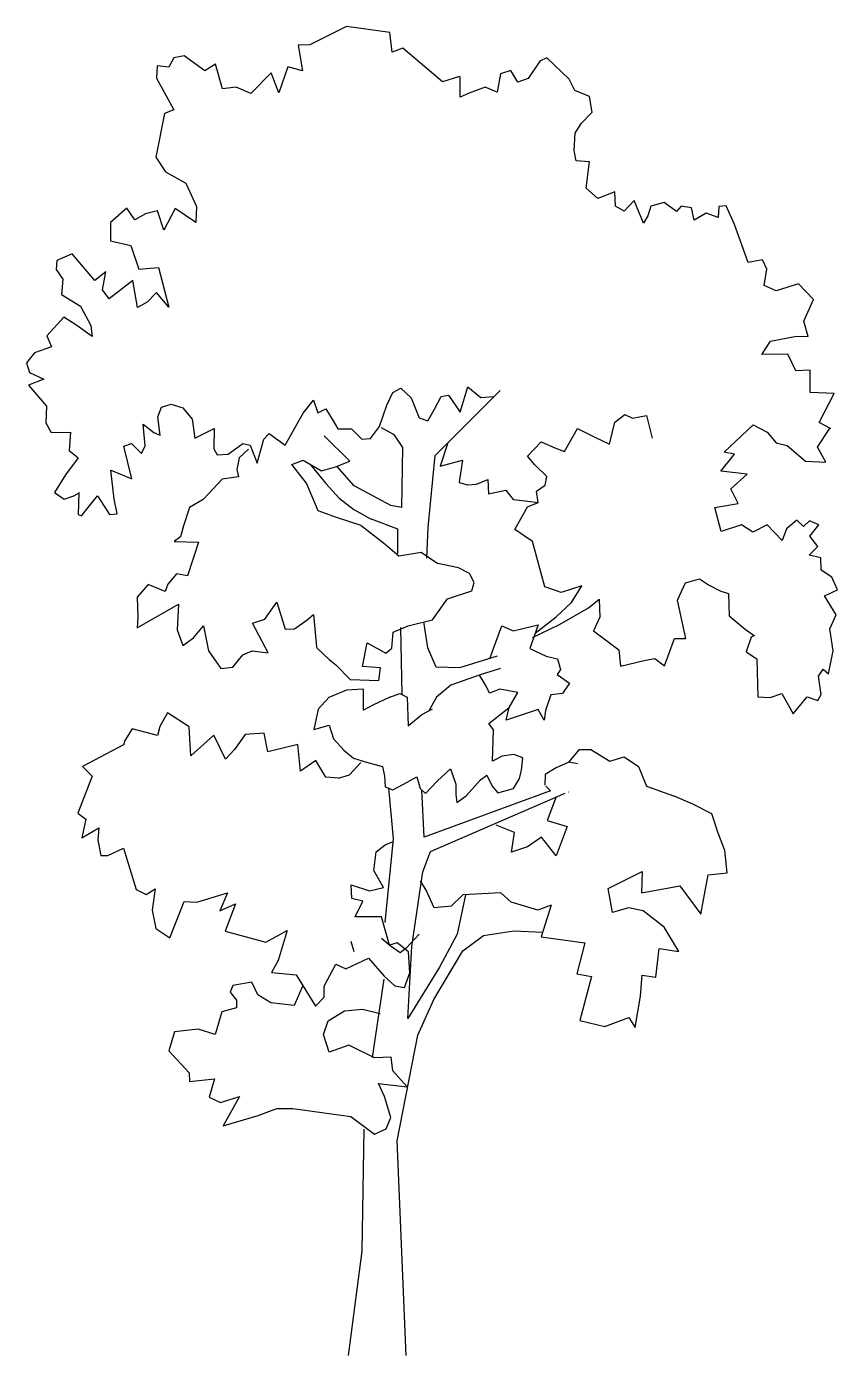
# Model space of a CAD drawing. Extents: x 9.18 to 10.39, y -7.18 to -5.19.
import ezdxf

# ---------------------------------------------------------------- set-up
doc = ezdxf.new("R2010")
doc.units = 0
doc.layers.get('0').update_dxf_attribs({"linetype": 'CONTINUOUS'})

# ---------------------------------------------------------------- blocks, each defined once
blk = doc.blocks.new('AE24ZC')
for p, q in [((0.1439, 0.42257), (0.14349, 0.4226)), ((0.23684, 0.41345), (0.22244, 0.41961)), ((0.25115, 0.40628), (0.23684, 0.41345)), ((0.25568, 0.39242), (0.25115, 0.40628)), ((0.26094, 0.3788), (0.25568, 0.39242)), ((0.2627, 0.36203), (0.26094, 0.3788)), ((0.1734, 0.35025), (0.1989, 0.36305)), ((0.1989, 0.36305), (0.19829, 0.34708)), ((0.24279, 0.33102), (0.24837, 0.36037)), ((0.24837, 0.36037), (0.2627, 0.36203)), ((0.17647, 0.33225), (0.1734, 0.35025)), ((0.19829, 0.34708), (0.2271, 0.3522)), ((0.2271, 0.3522), (0.24279, 0.33102)), ((0.13049, 0.33778), (0.12314, 0.31395)), ((0.18853, 0.33582), (0.17647, 0.33225)), ((0.19969, 0.33347), (0.18853, 0.33582)), ((0.21531, 0.32123), (0.19969, 0.33347)), ((0.22626, 0.30288), (0.21531, 0.32123)), ((0.06437, 0.30351), (0.07993, 0.315)), ((0.07993, 0.315), (0.10263, 0.31849)), ((0.10263, 0.31849), (0.12422, 0.31745)), ((0.12314, 0.31395), (0.15582, 0.30942)), ((0.15582, 0.30942), (0.14994, 0.28618)), ((0.04259, 0.26698), (0.06437, 0.30351)), ((0.20906, 0.28372), (0.21155, 0.30521)), ((0.21155, 0.30521), (0.22626, 0.30288)), ((0.14994, 0.28618), (0.16083, 0.28416)), ((0.16083, 0.28416), (0.15201, 0.25113)), ((0.19753, 0.26936), (0.19885, 0.28528)), ((0.19885, 0.28528), (0.20906, 0.28372)), ((0.19346, 0.24597), (0.19753, 0.26936)), ((0.03044, 0.2403), (0.04259, 0.26698)), ((0.15201, 0.25113), (0.17081, 0.24673)), ((0.17081, 0.24673), (0.18881, 0.25345)), ((0.18881, 0.25345), (0.19346, 0.24597)), ((0.01495, 0.16097), (0.03044, 0.2403)), ((0.19346, 0.24597), (0.19346, 0.24597)), ((-0.00987, 0.16982), (-0.01137, 0.07827)), ((0.02171, 0), (0.01495, 0.16097)), ((-0.01137, 0.07827), (-0.02171, 0))]:
    blk.add_line(p, q)
for points in [[(0.11658, 0.5385), (0.13685, 0.54818), (0.15847, 0.56059), (0.16653, 0.56732), (0.16713, 0.55379), (0.16243, 0.54353), (0.18142, 0.52918), (0.18254, 0.51702), (0.20033, 0.52123), (0.20826, 0.5227), (0.21561, 0.51712), (0.223, 0.5378), (0.23152, 0.53781), (0.22537, 0.56641), (0.23141, 0.57939), (0.2419, 0.58238), (0.24864, 0.57797), (0.25788, 0.57325), (0.2637, 0.57135), (0.26415, 0.55468), (0.27611, 0.54476), (0.28308, 0.53962), (0.28281, 0.53995), (0.28057, 0.53872), (0.27682, 0.52767), (0.2849, 0.52244), (0.28569, 0.49398), (0.29488, 0.49352), (0.30363, 0.49635), (0.31201, 0.48115), (0.32271, 0.49406), (0.33059, 0.49127), (0.33309, 0.49573), (0.33108, 0.50939), (0.33467, 0.51477), (0.33863, 0.51119), (0.34218, 0.52834), (0.3397, 0.54487), (0.34442, 0.55543), (0.33566, 0.56965), (0.34527, 0.57423), (0.34109, 0.5838), (0.33301, 0.58903), (0.33276, 0.59828), (0.32399, 0.60012), (0.33062, 0.60667), (0.32448, 0.61458), (0.33125, 0.62295), (0.3244, 0.62595), (0.3198, 0.62176), (0.31481, 0.62644), (0.30718, 0.61997), (0.30393, 0.61132), (0.29774, 0.61751), (0.29251, 0.62291), (0.28172, 0.61741), (0.27336, 0.62307), (0.25803, 0.61795), (0.25345, 0.63608), (0.27072, 0.63891), (0.26525, 0.65001), (0.27752, 0.66106), (0.25781, 0.6631), (0.26811, 0.67604), (0.26042, 0.67738), (0.282, 0.69801), (0.282, 0.69801), (0.2926, 0.69257), (0.29934, 0.6845), (0.30768, 0.68239), (0.32131, 0.67062), (0.33657, 0.67006), (0.3304, 0.68122), (0.33968, 0.69536), (0.34009, 0.69533), (0.33151, 0.69959), (0.34295, 0.72135), (0.32486, 0.72214), (0.32483, 0.73888), (0.31414, 0.73834), (0.30808, 0.75091), (0.28849, 0.75071), (0.29501, 0.76082), (0.31449, 0.76458), (0.32337, 0.76415), (0.32008, 0.77578), (0.3274, 0.7919), (0.31601, 0.8038), (0.29924, 0.79849), (0.29034, 0.80237), (0.29237, 0.81468), (0.28909, 0.82164), (0.27828, 0.8197), (0.26817, 0.84822), (0.26193, 0.86222), (0.25621, 0.86168), (0.25583, 0.8535), (0.24688, 0.85678), (0.23792, 0.85143), (0.23585, 0.86083), (0.22813, 0.86188), (0.22466, 0.85791), (0.21528, 0.86467), (0.20542, 0.86193), (0.2031, 0.85472), (0.19981, 0.84932), (0.1927, 0.86623), (0.18525, 0.85833), (0.17886, 0.862), (0.17833, 0.87269), (0.16545, 0.86778), (0.15686, 0.87559), (0.1592, 0.89527), (0.14933, 0.89609), (0.14784, 0.90371), (0.14861, 0.91673), (0.15305, 0.92387), (0.16126, 0.93242), (0.1594, 0.94423), (0.14842, 0.94869), (0.14416, 0.95726), (0.12732, 0.97315), (0.12215, 0.97074), (0.11326, 0.95768), (0.10554, 0.95508), (0.10028, 0.96373), (0.09256, 0.96112), (0.09001, 0.94754), (0.08108, 0.95112), (0.06906, 0.94674), (0.06242, 0.94374), (0.06224, 0.95866), (0.06187, 0.9591), (0.04917, 0.95518), (0.01931, 0.98037), (0.01127, 0.97749), (0.00964, 0.99212), (-0.02304, 0.99665), (-0.05045, 0.9829), (-0.05929, 0.98262), (-0.05591, 0.96348), (-0.06701, 0.96653), (-0.07371, 0.9469), (-0.07957, 0.96189), (-0.09463, 0.9465), (-0.1056, 0.95127), (-0.11604, 0.95), (-0.1212, 0.96858), (-0.12912, 0.96356), (-0.14482, 0.97479), (-0.15245, 0.9733), (-0.15619, 0.9661), (-0.16501, 0.96724), (-0.16537, 0.95804), (-0.15243, 0.93425), (-0.15945, 0.93159), (-0.16602, 0.89877), (-0.15881, 0.88783), (-0.14351, 0.87916), (-0.13542, 0.86176), (-0.13601, 0.84974), (-0.15146, 0.86025), (-0.15991, 0.84391), (-0.16479, 0.85851), (-0.17381, 0.85612), (-0.18167, 0.8518), (-0.18765, 0.86041), (-0.19989, 0.84976), (-0.20003, 0.83588), (-0.18469, 0.83248), (-0.17866, 0.81464), (-0.16406, 0.81586), (-0.15618, 0.78611), (-0.1656, 0.79723), (-0.17259, 0.79), (-0.17962, 0.78592), (-0.18333, 0.8061), (-0.20109, 0.79236), (-0.20591, 0.79915), (-0.20336, 0.81273), (-0.2117, 0.80632), (-0.22882, 0.82619), (-0.24029, 0.82116), (-0.24084, 0.81441), (-0.23575, 0.8073), (-0.23672, 0.79561), (-0.22253, 0.78704), (-0.2148, 0.7725), (-0.21376, 0.76431), (-0.22516, 0.77235), (-0.23487, 0.77883), (-0.24781, 0.76459), (-0.24422, 0.75648), (-0.25698, 0.75186), (-0.26296, 0.74455), (-0.26072, 0.73726), (-0.25009, 0.73213), (-0.2615, 0.7278), (-0.2479, 0.71207), (-0.24855, 0.69934), (-0.24457, 0.69222), (-0.22995, 0.69243), (-0.23109, 0.67873), (-0.22414, 0.67319), (-0.23371, 0.6605), (-0.24191, 0.64728), (-0.23483, 0.64213), (-0.22752, 0.64467), (-0.22348, 0.64687), (-0.22376, 0.6472), (-0.22412, 0.6306), (-0.22166, 0.62968), (-0.20978, 0.64462), (-0.20068, 0.63079), (-0.19496, 0.63133), (-0.1972, 0.64216), (-0.19965, 0.66406), (-0.18388, 0.65738), (-0.19005, 0.68203), (-0.1842, 0.68408), (-0.17663, 0.67635), (-0.17402, 0.68212), (-0.1755, 0.69857), (-0.1675, 0.69223), (-0.16271, 0.69011), (-0.1644, 0.70404), (-0.16166, 0.71132), (-0.15438, 0.71355), (-0.14579, 0.71071), (-0.13868, 0.70232), (-0.13663, 0.68795), (-0.12223, 0.69527), (-0.12238, 0.67997), (-0.11991, 0.67551), (-0.11176, 0.67595), (-0.10076, 0.68386), (-0.09518, 0.68269), (-0.08991, 0.66917), (-0.08487, 0.68721), (-0.08097, 0.69145), (-0.06892, 0.68265), (-0.05556, 0.70679), (-0.04766, 0.71648), (-0.04449, 0.70699), (-0.03856, 0.71005), (-0.03293, 0.70096), (-0.02956, 0.69501), (-0.01923, 0.69486), (-0.01136, 0.68711), (-0.00492, 0.68769), (0.00181, 0.69667), (0.00739, 0.71263), (0.01173, 0.72221), (0.01769, 0.72557), (0.0256, 0.71822), (0.03144, 0.70314), (0.03805, 0.70087), (0.04304, 0.70968), (0.04809, 0.7192), (0.05344, 0.72018), (0.06232, 0.70737), (0.06815, 0.72636), (0.07784, 0.71846), (0.08712, 0.71911)], [(0.0374, 0.59793), (0.03828, 0.62094), (0.04359, 0.67492), (0.09222, 0.7236)], [(0.05301, 0.68436), (0.04732, 0.66704), (0.064, 0.67134), (0.06155, 0.65521), (0.06152, 0.65481), (0.06774, 0.65288), (0.07458, 0.65342), (0.08299, 0.65699), (0.08353, 0.6463), (0.09653, 0.64907), (0.10203, 0.64192), (0.11297, 0.64061), (0.1207, 0.63967), (0.11959, 0.64828), (0.12604, 0.65271), (0.12729, 0.6593), (0.11837, 0.66785), (0.11283, 0.67439), (0.12305, 0.68521), (0.13333, 0.68081), (0.14051, 0.67808), (0.15044, 0.69511), (0.16339, 0.68866), (0.17432, 0.6835), (0.17822, 0.69991), (0.18579, 0.70567), (0.19156, 0.70306), (0.20206, 0.70503), (0.20633, 0.68795)], [(-0.03114, 0.66656), (-0.02058, 0.67073), (-0.0398, 0.68978)], [(0.00316, 0.69584), (0.01265, 0.69078), (0.01897, 0.68105), (0.01836, 0.63594)], [(-0.09655, 0.67966), (-0.10347, 0.67314), (-0.10522, 0.66436), (-0.10394, 0.65898), (-0.11616, 0.65715), (-0.12662, 0.64595), (-0.13049, 0.64201), (-0.14062, 0.63606), (-0.14531, 0.62225), (-0.14742, 0.6139), (-0.15227, 0.61045), (-0.13386, 0.60994), (-0.14233, 0.58478), (-0.15043, 0.58616), (-0.15704, 0.5785), (-0.15892, 0.57298), (-0.17166, 0.57829), (-0.17986, 0.56873), (-0.17941, 0.55338), (-0.18005, 0.54562), (-0.14907, 0.56334), (-0.14994, 0.54424), (-0.14564, 0.53253), (-0.13766, 0.53826), (-0.13023, 0.54718), (-0.12641, 0.5284), (-0.11726, 0.51527), (-0.10825, 0.51625), (-0.10069, 0.52556), (-0.09375, 0.52854), (-0.08182, 0.52684), (-0.09346, 0.5491), (-0.08428, 0.55229), (-0.07511, 0.56502), (-0.06899, 0.54464), (-0.06186, 0.54506), (-0.05238, 0.55178), (-0.05238, 0.55178), (-0.04779, 0.55566), (-0.04555, 0.53134), (-0.0449, 0.53058), (-0.03608, 0.52204), (-0.03103, 0.51807), (-0.0203, 0.50684), (0.00134, 0.50616), (0.00243, 0.51561), (-0.01096, 0.51671), (-0.00736, 0.53457), (0.00659, 0.52662), (0.01117, 0.5305), (0.01216, 0.54248), (0.0232, 0.54725), (0.04163, 0.55181), (0.05287, 0.56751), (0.07111, 0.5735), (0.07274, 0.57975), (0.06934, 0.58642), (0.06117, 0.59065), (0.04554, 0.59407)], [(-0.0119, 0.62255), (-0.02979, 0.62814), (-0.04431, 0.63346), (-0.05294, 0.65413), (-0.06396, 0.66815), (-0.05539, 0.67157), (-0.0418, 0.66354), (-0.03114, 0.66656)], [(-0.04967, 0.6676), (-0.03857, 0.65398), (-0.02841, 0.64302), (-0.01738, 0.63443), (-0.00433, 0.62732)], [(0.01836, 0.63594), (0.01039, 0.63744), (-0.01722, 0.65212), (-0.03028, 0.6669)], [(0.11863, 0.5417), (0.1342, 0.55408), (0.14573, 0.56479), (0.15346, 0.57733), (0.13813, 0.57221), (0.1257, 0.57638), (0.11646, 0.61051), (0.1033, 0.61941), (0.11292, 0.63636), (0.1207, 0.63967)], [(-0.0119, 0.62255), (0.00468, 0.60944), (0.01618, 0.5997), (0.03298, 0.60236), (0.04554, 0.59407)], [(-0.00455, 0.62753), (0.01529, 0.62006), (0.01529, 0.60147)], [(0.09016, 0.52436), (0.06176, 0.51566), (0.04435, 0.51609), (0.03817, 0.5308), (0.03513, 0.5502)], [(0.01758, 0.54585), (0.01851, 0.4957)], [(0.08461, 0.52266), (0.09347, 0.54711), (0.10199, 0.54356), (0.12093, 0.54808), (0.11447, 0.53016), (0.12678, 0.52448), (0.13542, 0.52234), (0.1376, 0.51435), (0.13517, 0.5107), (0.14425, 0.50424)], [(0.00954, 0.49372), (-0.0027, 0.48794), (-0.01012, 0.48399), (-0.01025, 0.49962), (-0.02308, 0.49896), (-0.03631, 0.49356), (-0.04414, 0.48468), (-0.04754, 0.46934), (-0.03591, 0.47264), (-0.0328, 0.46245), (-0.02498, 0.45399), (-0.01767, 0.44801), (-0.00797, 0.44508), (0.00412, 0.44164), (0.00565, 0.43442), (0.00611, 0.42657), (0.0119, 0.42427), (0.01977, 0.42858), (0.02973, 0.43384), (0.03226, 0.42512), (0.03622, 0.42154), (0.04509, 0.43075), (0.05508, 0.43986), (0.05911, 0.42857), (0.05917, 0.42076), (0.05978, 0.41462), (0.06689, 0.41971), (0.07751, 0.43161), (0.08237, 0.43516), (0.08636, 0.42702), (0.09051, 0.42202), (0.10224, 0.4253), (0.10671, 0.43274), (0.10834, 0.439), (0.1094, 0.44814), (0.10253, 0.45083), (0.09389, 0.44942), (0.08649, 0.44577), (0.08731, 0.46913), (0.08387, 0.47408), (0.09905, 0.48591), (0.10565, 0.49712), (0.09197, 0.49967), (0.08433, 0.49676), (0.08155, 0.50236), (0.07692, 0.51015)], [(0.09255, 0.51524), (0.07725, 0.51053), (0.05531, 0.50271), (0.04462, 0.49366), (0.03877, 0.48351)], [(0.14427, 0.50427), (0.13896, 0.49649), (0.13036, 0.49548), (0.12624, 0.48365), (0.12523, 0.47634), (0.12093, 0.4845), (0.09685, 0.47655), (0.09905, 0.48591)], [(0.00954, 0.49372), (0.01716, 0.49634), (0.02263, 0.49375), (0.02339, 0.47229), (0.03361, 0.48068), (0.04147, 0.48499)], [(-0.02885, 0.43301), (-0.03841, 0.43381), (-0.04592, 0.44609), (-0.05752, 0.43823), (-0.05941, 0.45826), (-0.08188, 0.45262), (-0.08467, 0.46674), (-0.09894, 0.46579), (-0.10698, 0.45439), (-0.11367, 0.44714), (-0.12242, 0.4652), (-0.13973, 0.4496), (-0.14107, 0.47141), (-0.15723, 0.48198), (-0.16304, 0.47181), (-0.16473, 0.46485), (-0.18378, 0.46998), (-0.18917, 0.4612), (-0.19014, 0.45803), (-0.22089, 0.44182), (-0.21369, 0.43443), (-0.22451, 0.40662), (-0.21849, 0.40217), (-0.22147, 0.38822), (-0.20879, 0.39569), (-0.20955, 0.38652), (-0.20726, 0.37498), (-0.20199, 0.37495), (-0.19018, 0.38036), (-0.18068, 0.34935), (-0.17319, 0.34559), (-0.16643, 0.35), (-0.16878, 0.33387), (-0.16878, 0.33387), (-0.16606, 0.32015), (-0.15559, 0.3132), (-0.14482, 0.3404), (-0.13532, 0.33992), (-0.11233, 0.34694), (-0.11233, 0.34694), (-0.11801, 0.33352), (-0.10623, 0.33862), (-0.11399, 0.31828), (-0.08344, 0.31007), (-0.06742, 0.31868), (-0.07424, 0.29622), (-0.07924, 0.28731), (-0.06063, 0.28546), (-0.04626, 0.26186), (-0.0396, 0.26882), (-0.03964, 0.27693), (-0.03088, 0.29334), (-0.02336, 0.28988), (-0.00636, 0.29801), (0.00531, 0.28457), (0.01322, 0.27722), (0.02061, 0.2759), (0.02467, 0.28692), (0.02353, 0.30263), (0.01517, 0.30941), (0.00936, 0.30776), (0.00936, 0.30776), (0.00329, 0.32885), (-0.01656, 0.32907), (-0.01064, 0.34065), (-0.01898, 0.34276), (-0.01955, 0.35305), (-0.00574, 0.34835), (0.00483, 0.35103), (-0.00234, 0.36369), (-0.00077, 0.37776), (0.00604, 0.38287), (0.01151, 0.38526)], [(0.14393, 0.44497), (0.15182, 0.45456), (0.16034, 0.45457), (0.1745, 0.44559), (0.18542, 0.44894), (0.19618, 0.44166), (0.20206, 0.42698), (0.22244, 0.41961)], [(-0.02885, 0.43301), (-0.02083, 0.43549), (-0.01226, 0.44472)], [(0.15021, 0.44374), (0.14393, 0.44497), (0.13435, 0.4408), (0.12613, 0.4358), (0.12586, 0.42761)], [(0.00847, 0.42567), (0.01209, 0.38734), (0.00579, 0.32468)], [(0.06634, 0.34551), (0.06013, 0.31593), (0.04672, 0.29118), (0.02294, 0.25259), (0.026, 0.30669), (0.03419, 0.36279), (0.04001, 0.37793), (0.14099, 0.42179)], [(0.13017, 0.4234), (0.03522, 0.38867), (0.03361, 0.42429)], [(0.13437, 0.41891), (0.12752, 0.40121), (0.14247, 0.39682), (0.13426, 0.37479), (0.12335, 0.38877), (0.11281, 0.38153), (0.10072, 0.37757), (0.10306, 0.39228), (0.08921, 0.39769)], [(0.12651, 0.42697), (0.13017, 0.4234)], [(0.13049, 0.33778), (0.12054, 0.33404), (0.10045, 0.33997), (0.09292, 0.34698), (0.06429, 0.3454), (0.05547, 0.3369), (0.04291, 0.33581), (0.03691, 0.34908), (0.0325, 0.35584)], [(-0.01728, 0.30279), (-0.01934, 0.31033)], [(0.03149, 0.31589), (0.02174, 0.30551), (0.01728, 0.30197), (0.00976, 0.30725), (0.00337, 0.31262)], [(-0.05573, 0.27742), (-0.06213, 0.26247), (-0.07972, 0.26433), (-0.08956, 0.27042), (-0.09404, 0.28002), (-0.10816, 0.27733), (-0.11028, 0.27254), (-0.10551, 0.26647), (-0.10557, 0.26079), (-0.11647, 0.25774), (-0.12142, 0.24081), (-0.13428, 0.24471), (-0.1519, 0.24262), (-0.15622, 0.22838), (-0.14095, 0.2119), (-0.14077, 0.2055), (-0.12205, 0.2075), (-0.12604, 0.19363), (-0.11754, 0.18968), (-0.10328, 0.19418), (-0.11544, 0.17217), (-0.08925, 0.17994), (-0.07533, 0.18517), (-0.06326, 0.18519), (-0.01975, 0.17915), (-0.00198, 0.16592), (0.00686, 0.16985), (0.01041, 0.17838), (0.00562, 0.19409), (0.00117, 0.20399), (0.02256, 0.20151), (0.01189, 0.21344), (0.01062, 0.22379), (-0.00191, 0.22311), (-0.02129, 0.23282), (-0.03594, 0.22734), (-0.0402, 0.24078), (-0.03683, 0.25084), (-0.02455, 0.25834), (-0.01095, 0.25965), (0.00227, 0.25643)], [(0.00511, 0.28215), (-0.0036, 0.22355)]]:
    blk.add_lwpolyline(points)

msp = doc.modelspace()

# ---------------------------------------------------------------- block references
at = {"xscale": 2, "yscale": 2}
msp.add_blockref('AE24ZC', (9.7025, -7.1828), dxfattribs=at)

doc.saveas('drawing.dxf')
